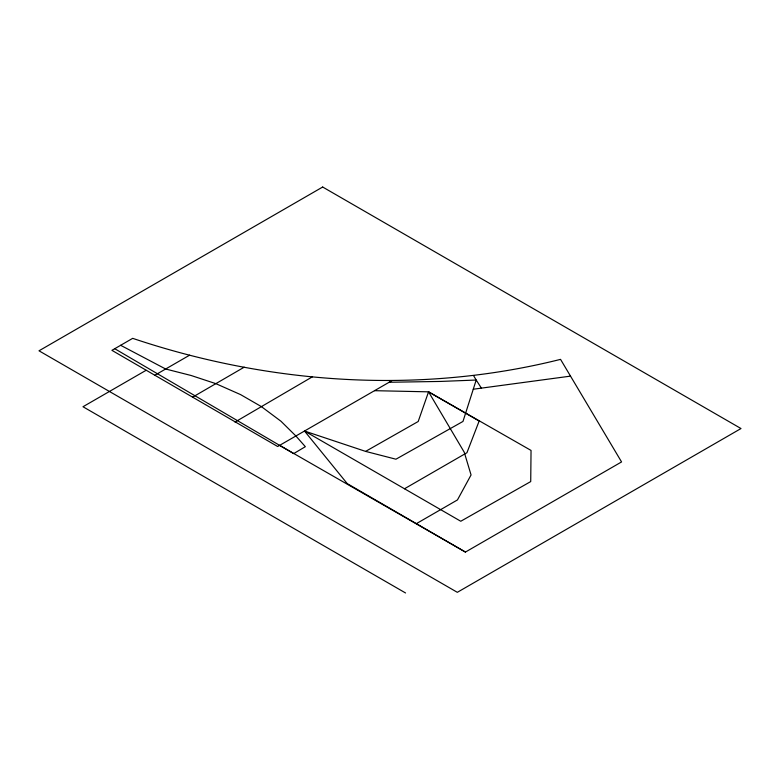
<?xml version="1.0" encoding="UTF-8"?>
<svg xmlns="http://www.w3.org/2000/svg" width="780" height="780" viewBox="0 0 780 780"><rect width="100%" height="100%" fill="white"/><g stroke="black" fill="none" stroke-linecap="round" stroke-linejoin="round"><path stroke-width="1.17" d="M304.502 431.028L460.765 521.255L530.722 481.572L531.043 450.43L428.552 391.833L418.197 421.502L365.596 451.396L304.502 431.028L347.227 483.6L465.436 552.065L621.562 461.926L560.547 359.365C419.903 394.66 269.656 384.374 132.688 338.344L111.92 350.337L277.651 446.501L392.018 380.601M235.014 422.058L312.409 376.808M192.553 397.186L244.208 367.175M146.075 370.315L82.982 406.741L405.551 592.975M154.957 375.18L189.637 355.163M404.498 488.767L466.947 452.712L479.144 421.044L428.552 391.833L374.536 390.683M416.296 523.692L457.45 499.931L471.061 474.952L464.246 452.244L428.552 391.833M473.265 389.23L570.521 376.126M389.142 382.258L440.466 381.44L476.2 380.035L481.397 388.128M365.596 451.396L395.947 459.206L462.979 421.434L476.2 380.035L473.528 375.56M120.637 345.296L165.653 369.008L191.12 375.492L215.855 383.653L240.591 394.612L261.407 406.624L280.976 421.249L295.903 435.991L305.341 446.686L293.69 453.609L114.728 348.709M279.63 445.37L465.436 552.065M322.676 187.024L39 350.805L457.324 592.322L741 428.542L322.676 187.024"/></g></svg>
